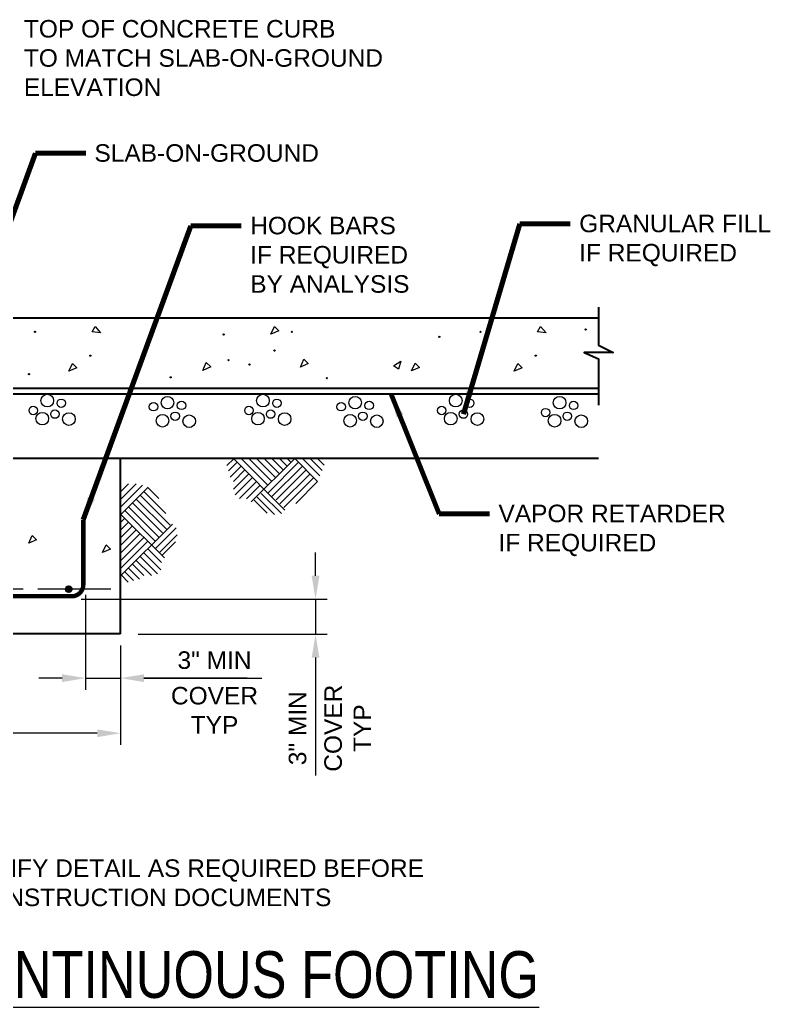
# Model space of a CAD drawing. Header units: inches. Extents: x 888 to 1034, y 1968 to 2068.
# Drawn here: x 969.4 to 1033.7, y 1968.1 to 2052.6 of the extents above; entities that cross this region are included whole.
import ezdxf

# ---------------------------------------------------------------- set-up
doc = ezdxf.new("R2010")
doc.units = ezdxf.units.IN
doc.header["$LTSCALE"] = 5
doc.header["$MEASUREMENT"] = 0
doc.linetypes.add('CENTER', pattern=[2, 1.25, -0.25, 0.25, -0.25])
doc.linetypes.add('HIDDEN', pattern=[0.375, 0.25, -0.125])
for name, color, linetype, lineweight in [('S-ANNO-DIMS', 1, 'Continuous', 20), ('S-ANNO-TEXT', 7, 'Continuous', 20), ('S-DELT-PATT', 7, 'Continuous', 15), ('S-DETL', 3, 'Continuous', 30), ('S-GRID', 9, 'CENTER', 20)]:
    doc.layers.add(name, color=color, linetype=linetype, lineweight=lineweight)
doc.styles.add('Romans', font='arial.ttf')
doc.dimstyles.get("Standard").update_dxf_attribs({"dimtxt": 0.18, "dimasz": 0.18, "dimexe": 0.18, "dimexo": 0.0625, "dimgap": 0.09, "dimtad": 0, "dimtih": 1, "dimtoh": 1, "dimdec": 4, "dimzin": 0, "dimdsep": 46, "dimtxsty": 'Standard', "dimcen": 0.09, "dimadec": 0, "dimazin": 0, "dimtfac": 1, "dimtdec": 4, "dimtofl": 0, "dimtmove": 0, "dimatfit": 3, "dimfxl": 1, "dimtolj": 1, "dimtzin": 0, "dimarcsym": 0})

# ---------------------------------------------------------------- blocks, each defined once
blk = doc.blocks.new('*D1')
at = {"layer": 'Defpoints', "color": 0, "transparency": 16777216}
for p in [(930.076, 2000.046), (978.076, 2000.046), (930.076, 1991.527)]:
    blk.add_point(p, dxfattribs=at)
at = {"layer": 'S-ANNO-DIMS', "transparency": 16777216}
for p, q in [((930.076, 1999.046), (930.076, 1990.527)), ((978.076, 1999.046), (978.076, 1990.527)), ((976.076, 1991.527), (932.076, 1991.527))]:
    blk.add_line(p, q, dxfattribs=at)
for points in [[(932.076, 1991.861), (932.076, 1991.194), (930.076, 1991.527)], [(976.076, 1991.861), (976.076, 1991.194), (978.076, 1991.527)]]:
    blk.add_solid(points, dxfattribs=at)
at = {"layer": 'S-ANNO-DIMS', "transparency": 16777216, "insert": (954.076, 1993.027), "char_height": 1.5, "attachment_point": 5, "style": 'Romans'}
blk.add_mtext('\\A1;B', dxfattribs=at)
blk = doc.blocks.new('*D4')
at = {"layer": 'Defpoints', "color": 0, "transparency": 16777216}
for p in [(973.701, 2003.005), (978.576, 1999.996), (994.758, 1999.996)]:
    blk.add_point(p, dxfattribs=at)
at = {"layer": 'S-ANNO-DIMS', "transparency": 16777216}
for p, q in [((994.758, 2005.005), (994.758, 2007.005)), ((974.701, 2003.005), (995.758, 2003.005)), ((994.758, 2003.005), (994.758, 1999.996)), ((979.576, 1999.996), (995.758, 1999.996)), ((994.758, 1997.996), (994.758, 1987.924))]:
    blk.add_line(p, q, dxfattribs=at)
for points in [[(994.425, 2005.005), (995.092, 2005.005), (994.758, 2003.005)], [(994.425, 1997.996), (995.092, 1997.996), (994.758, 1999.996)]]:
    blk.add_solid(points, dxfattribs=at)
at = {"layer": 'S-ANNO-DIMS', "transparency": 16777216, "insert": (993.226, 1991.96), "char_height": 1.5, "attachment_point": 5, "rotation": 90, "style": 'Romans'}
blk.add_mtext('\\A1;3" MIN', dxfattribs=at)
blk = doc.blocks.new('*D5')
at = {"layer": 'Defpoints', "color": 0, "transparency": 16777216}
for p in [(975.076, 2004.38), (978.076, 2000.046), (975.076, 1996.243)]:
    blk.add_point(p, dxfattribs=at)
at = {"layer": 'S-ANNO-DIMS', "transparency": 16777216}
for p, q in [((975.076, 2003.38), (975.076, 1995.243)), ((978.076, 1999.046), (978.076, 1995.243)), ((973.076, 1996.243), (971.076, 1996.243)), ((975.076, 1996.243), (978.076, 1996.243)), ((980.076, 1996.243), (990.149, 1996.243))]:
    blk.add_line(p, q, dxfattribs=at)
for points in [[(973.076, 1996.576), (973.076, 1995.909), (975.076, 1996.243)], [(980.076, 1996.576), (980.076, 1995.909), (978.076, 1996.243)]]:
    blk.add_solid(points, dxfattribs=at)
at = {"layer": 'S-ANNO-DIMS', "transparency": 16777216, "insert": (986.113, 1997.776), "char_height": 1.5, "attachment_point": 5, "style": 'Romans'}
blk.add_mtext('\\A1;3" MIN', dxfattribs=at)

msp = doc.modelspace()

# ---------------------------------------------------------------- hatches: boundary and pattern name
at = {"layer": 'S-DETL', "linetype": 'Continuous'}
h = msp.add_hatch(color=256, dxfattribs=at)
h.dxf.hatch_style = 1
h.paths.add_polyline_path([(973.6388574, 2004.1160833), (973.6388574, 2003.6160833, -0.4142135624), (973.3888574, 2003.8660833, -0.4142135624)])
h.paths.add_polyline_path([(973.6388574, 2004.1160833, -0.4142135624), (973.8888574, 2003.8660833, -0.4142135624), (973.6388574, 2003.6160833)])

# ---------------------------------------------------------------- linework, layer by layer
at = {"layer": 'S-ANNO-DIMS'}
for p, q in [((994.7583149, 1997.9964451), (994.7583149, 1989.1755038)), ((988.8972986, 1996.2428173), (980.0763573, 1996.2428173))]:
    msp.add_line(p, q, dxfattribs=at)
at = {"layer": 'S-DELT-PATT'}
for p, q in [((987.7615443, 2015.0139043), (987.1772322, 2014.429584)), ((992.1428813, 2010.6325673), (987.7294253, 2015.0460233)), ((990.6791309, 2012.7518078), (988.3849154, 2015.0460233)), ((991.0068759, 2013.0795529), (989.0404055, 2015.0460233)), ((992.9733463, 2015.0460233), (989.2556275, 2011.3283045)), ((991.334621, 2013.407298), (989.6958957, 2015.0460233)), ((991.662366, 2013.735043), (990.3513858, 2015.0460233)), ((991.9901111, 2014.0627881), (991.0068759, 2015.0460233)), ((992.3178562, 2014.3905332), (991.662366, 2015.0460233)), ((992.6456012, 2014.7182782), (992.3178562, 2015.0460233)), ((994.9398167, 2013.0795529), (992.9733463, 2015.0460233)), ((995.1276398, 2013.5472199), (993.6288364, 2015.0460233)), ((995.315463, 2014.0148869), (994.2843266, 2015.0460233)), ((995.5032861, 2014.4825538), (994.9398167, 2015.0460233)), ((988.0571703, 2014.7182782), (987.3194244, 2013.9805241)), ((988.3849154, 2014.3905332), (987.442591, 2013.4482006)), ((988.7126605, 2014.0627881), (987.7294253, 2013.0795529)), ((993.3010914, 2014.7182782), (990.691495, 2012.1086819)), ((993.6288364, 2014.3905332), (991.0021892, 2011.7638859)), ((993.9565815, 2014.0627881), (991.3981298, 2011.5043282)), ((989.0404055, 2013.735043), (987.7294253, 2012.4240628)), ((989.3681506, 2013.407298), (987.8802863, 2011.9194337)), ((994.2843266, 2013.735043), (991.7088239, 2011.1595404)), ((994.6120716, 2013.407298), (992.0536199, 2010.8488381)), ((979.4206657, 2012.8805103), (978.1096855, 2011.56953)), ((978.7651756, 2012.8805103), (978.1096855, 2012.2250202)), ((979.9655419, 2012.7698963), (978.1096855, 2010.9140399)), ((980.4296699, 2012.5785342), (978.1096855, 2010.2585498)), ((980.4039009, 2012.5527652), (981.3427922, 2011.613874)), ((989.6958957, 2013.0795529), (988.2421333, 2011.6257823)), ((990.0236407, 2012.7518078), (988.8596951, 2011.587854)), ((994.9398167, 2013.0795529), (993.0632877, 2011.2030158)), ((979.4206657, 2011.56953), (981.9961684, 2008.9940274)), ((979.7484108, 2011.8972751), (982.3068707, 2009.3388234)), ((980.0761559, 2012.2250202), (981.952693, 2010.3484912)), ((991.2346505, 2010.2357745), (989.751473, 2011.718952)), ((991.831335, 2010.3210128), (990.0924344, 2012.0599134)), ((978.7651756, 2010.9140399), (981.3918229, 2008.2873927)), ((979.0929207, 2011.241785), (981.6513806, 2008.6833333)), ((990.6209233, 2010.3721575), (989.5128009, 2011.4802799)), ((978.1096855, 2010.2585498), (981.8274042, 2006.540831)), ((978.4374305, 2009.9308047), (978.1096855, 2009.6030597)), ((978.4374305, 2010.5862949), (981.0470269, 2007.9766985)), ((978.7651756, 2009.6030597), (978.1096855, 2008.9475695)), ((982.5231415, 2009.4280848), (978.1096855, 2005.0146288)), ((979.0929207, 2009.2753146), (978.1096855, 2008.2920794)), ((982.8346959, 2009.1165385), (981.0957953, 2007.3776379)), ((979.4206657, 2008.9475695), (978.1096855, 2007.6365893)), ((979.7484108, 2008.6198245), (978.1096855, 2006.9810992)), ((980.0761559, 2008.2920794), (978.1096855, 2006.325609)), ((982.9199342, 2008.519854), (981.4367567, 2007.0366765)), ((980.4039009, 2007.9643343), (978.1096855, 2005.6701189)), ((980.4039009, 2007.3088442), (981.5678547, 2006.1448986)), ((982.7835513, 2007.9061268), (981.6754289, 2006.7980044)), ((979.7484108, 2006.6533541), (981.2362751, 2005.1654898)), ((980.0761559, 2006.9810992), (981.5299264, 2005.5273368)), ((978.7651756, 2005.6701189), (979.7075082, 2004.7277945)), ((979.0929207, 2005.997864), (980.0761559, 2005.0146288)), ((979.4206657, 2006.325609), (980.731646, 2005.0146288)), ((978.1418045, 2005.0467478), (978.7261248, 2004.4624357)), ((978.4374305, 2005.3423738), (979.1751847, 2004.6046279))]:
    msp.add_line(p, q, dxfattribs=at)
at = {"layer": 'S-DELT-PATT', "flags": 128}
for points in [[(970.8101054, 2025.8808256, -1), (970.7064254, 2025.8808256, -1)], [(992.7821067, 2025.8873517, -1), (992.6784267, 2025.8873517, -1)], [(1008.9234021, 2025.8808256, -1), (1008.8197221, 2025.8808256, -1)], [(1017.9168012, 2026.0808463, -1), (1017.8131212, 2026.0808463, -1)], [(986.9446332, 2025.6547546, -1), (986.8409532, 2025.6547546, -1)], [(1005.3967218, 2025.457944, -1), (1005.2930418, 2025.457944, -1)], [(991.2958838, 2024.2770763, -1), (991.1922038, 2024.2770763, -1)], [(975.5382639, 2023.8476686, -1), (975.4345839, 2023.8476686, -1)], [(987.3564788, 2023.4540432, -1), (987.2527988, 2023.4540432, -1)], [(1013.6515606, 2023.8476686, -1), (1013.5478806, 2023.8476686, -1)], [(989.1546423, 2023.0789327, -1), (989.0509623, 2023.0789327, -1)], [(970.2916988, 2022.2552843, -1), (970.1880188, 2022.2552843, -1)], [(982.4143196, 2021.9869051, -1), (982.3106396, 2021.9869051, -1)], [(995.7819061, 2021.9153364, -1), (995.6782261, 2021.9153364, -1)], [(1008.4049955, 2022.2552843, -1), (1008.3013155, 2022.2552843, -1)]]:
    msp.add_lwpolyline(points, format="xyb", close=True, dxfattribs=at)
for points in [[(975.8980306, 2026.3496485), (976.364363, 2025.784045), (975.6442492, 2025.884155)], [(991.6180707, 2025.9646691), (990.9438077, 2025.6770187), (991.243178, 2026.3395618)], [(1014.0113273, 2026.3496485), (1014.4776597, 2025.784045), (1013.7575459, 2025.884155)], [(994.1358193, 2023.1608941), (993.4615564, 2022.8732438), (993.7609266, 2023.5357868)], [(1001.4312288, 2022.9817605), (1002.0452983, 2023.3821253), (1001.8655255, 2022.6776626)], [(974.3279684, 2022.8043912), (973.6537054, 2022.5167408), (973.9530756, 2023.1792839)], [(985.7844202, 2022.8746218), (985.1101572, 2022.5869714), (985.4095275, 2023.2495145)], [(1003.6532099, 2022.8369302), (1002.9789469, 2022.5492799), (1003.2783172, 2023.2118229)], [(1012.441265, 2022.8043912), (1011.7670021, 2022.5167408), (1012.0663723, 2023.1792839)], [(970.889764, 2008.0775047), (970.215501, 2007.7898544), (970.5148712, 2008.4523975)], [(977.2078986, 2007.2908469), (976.5336356, 2007.0031966), (976.8330058, 2007.6657396)]]:
    msp.add_lwpolyline(points, close=True, dxfattribs=at)
at = {"layer": 'S-DELT-PATT'}
for centre, radius in [((971.8022667, 2020.0004253), 0.5399784), ((973.0012813, 2019.7683096), 0.3599856), ((982.0898911, 2019.8205219), 0.5399784), ((990.2587017, 2020.0004253), 0.5399784), ((991.4577162, 2019.7683096), 0.3599856), ((998.1472362, 2019.8205219), 0.5399784), ((1006.7501949, 2020.0004253), 0.5399784), ((1007.9492094, 2019.7683096), 0.3599856), ((1015.6405947, 2019.8205219), 0.5399784), ((970.6032522, 2019.1522517), 0.3599856), ((972.4596154, 2018.8400342), 0.3599856), ((980.8908766, 2019.4723483), 0.3599856), ((983.2889056, 2019.5884062), 0.3599856), ((989.0596871, 2019.1522517), 0.3599856), ((990.9160504, 2018.8400342), 0.3599856), ((996.9482217, 2019.4723483), 0.3599856), ((999.3462507, 2019.5884062), 0.3599856), ((1005.5511803, 2019.1522517), 0.3599856), ((1007.4075436, 2018.8400342), 0.3599856), ((1014.4415802, 2018.9723483), 0.3599856), ((1016.8396092, 2019.5884062), 0.3599856), ((971.3766587, 2018.4532372), 0.5399784), ((973.6588175, 2018.4146137), 0.5399784), ((981.6642831, 2018.2733338), 0.5399784), ((982.7472398, 2018.6601308), 0.3599856), ((983.9464418, 2018.2347103), 0.5399784), ((989.8330937, 2018.4532372), 0.5399784), ((992.1152524, 2018.4146137), 0.5399784), ((997.7216282, 2018.2733338), 0.5399784), ((998.8045849, 2018.6601308), 0.3599856), ((1000.0037869, 2018.2347103), 0.5399784), ((1006.3245869, 2018.4532372), 0.5399784), ((1008.6067456, 2018.4146137), 0.5399784), ((1015.2149867, 2018.2733338), 0.5399784), ((1016.2979434, 2018.6601308), 0.3599856), ((1017.4971454, 2018.2347103), 0.5399784)]:
    msp.add_circle(centre, radius, dxfattribs=at)
at = {"layer": 'S-DETL'}
for p, q in [((1018.9763341, 2015.0460233), (889.1763806, 2015.0460233)), ((978.0763574, 2000.0460233), (978.0763574, 2015.0460233))]:
    msp.add_line(p, q, dxfattribs=at)
for points in [[(1018.9763341, 2027.9963411), (1018.9763341, 2024.7502527), (1020.2207039, 2024.1280678), (1017.7319643, 2024.1280678), (1018.9763341, 2023.5812059), (1018.9763341, 2019.5950092)], [(1018.9399492, 2027.0460233), (958.0763574, 2027.0460233)], [(1018.9763341, 2021.0460233), (958.0763574, 2021.0460233)], [(1018.9763341, 2020.5460233), (958.0763574, 2020.5460233)], [(978.0763574, 2000.0460233), (930.0763574, 2000.0460233)]]:
    msp.add_lwpolyline(points, dxfattribs=at)
at = {"layer": 'S-DETL', "linetype": 'HIDDEN', "const_width": 0.375, "flags": 128}
msp.add_lwpolyline([(974.8888574, 2009.7825976), (974.8888574, 2004.2488545, -0.4142135624), (973.8888574, 2003.2488545), (972.7596434, 2003.2488545)], format="xyb", dxfattribs=at)
at = {"layer": 'S-DETL', "linetype": 'Continuous', "const_width": 0.375}
msp.add_lwpolyline([(935.3930713, 2003.2488545), (973.3242504, 2003.2488545)], dxfattribs=at)
at = {"layer": 'S-DETL', "linetype": 'Continuous'}
msp.add_circle((973.6388574, 2003.8660833), 0.25, dxfattribs=at)
at = {"layer": 'S-GRID'}
msp.add_line((977.2413512, 2003.8660833), (931.3901645, 2003.8660833), dxfattribs=at)

# ---------------------------------------------------------------- texts
at = {"layer": 'S-ANNO-DIMS', "insert": (986.1126806, 1995.4928173), "char_height": 1.49999999, "attachment_point": 2, "style": 'Romans'}
msp.add_mtext('COVER\\PTYP', dxfattribs=at)
at = {"layer": 'S-ANNO-DIMS', "insert": (995.5083149, 1991.9601218), "char_height": 1.49999999, "attachment_point": 2, "rotation": 90, "style": 'Romans'}
msp.add_mtext('COVER\\PTYP', dxfattribs=at)
at = {"layer": 'S-ANNO-TEXT', "attachment_point": 1, "style": 'Romans'}
for s, insert, char_height in [('TOP OF CONCRETE CURB\\PTO MATCH SLAB-ON-GROUND \\PELEVATION', (969.800243, 2052.5709208), 1.499999989), ('SLAB-ON-GROUND', (975.8395335, 2041.9389291), 1.499999989), ('HOOK BARS \\PIF REQUIRED\\PBY ANALYSIS', (989.1696834, 2035.7301979), 1.499999989), ('GRANULAR FILL \\PIF REQUIRED', (1017.3178646, 2035.9080548), 1.499999989), ('VAPOR RETARDER\\PIF REQUIRED', (1010.4107445, 2011.0915418), 1.499999989), ('NOTE TO DESIGN PROFESSIONAL: \\PCOMPLETE THE ATTACHED CHECKLIST AND MODIFY DETAIL AS REQUIRED BEFORE \\PINCORPORATING THIS DETAIL INTO PROJECT CONSTRUCTION DOCUMENTS', (917.653246, 1983.2319052), 1.499999989), ('{\\W0.8;\\LCMU BEARING WALL ON CONTINUOUS FOOTING}', (908.0898421, 1972.8765163), 4)]:
    msp.add_mtext(s, dxfattribs=dict(at, insert=insert, char_height=char_height))

# ---------------------------------------------------------------- dimensions: what is measured, and where the dimension line sits
at = {"layer": 'S-ANNO-DIMS'}
for base, p1, p2, angle, text, picture, middle in [((994.7583149, 1999.9964451), (973.7013573, 2003.0052281), (978.5763574, 1999.9964451), 270, '3" MIN', '*D4', (994.7583149, 1991.9601218)), ((975.0763574, 1996.2428173), (978.0763574, 2000.0460233), (975.0763574, 2004.3802281), 180, '3" MIN', '*D5', (986.1126806, 1996.2428173)), ((930.0763574, 1991.5274637), (978.0763574, 2000.0460233), (930.0763574, 2000.0460233), 180, 'B', '*D1', (954.0763574, 1991.5274637))]:
    dim = msp.add_linear_dim(base=base, p1=p1, p2=p2, angle=angle, text=text, dimstyle='Standard', override={"dimscale": 16, "dimtxt": 0.09375, "dimasz": 0.125, "dimexe": 0.0625, "dimgap": 0.0625, "dimtih": 0, "dimtoh": 0, "dimdec": 5, "dimlfac": 1, "dimrnd": 0.03125, "dimzin": 7, "dimlunit": 4, "dimtxsty": 'Romans', "dimcen": 0.125, "dimclrd": 256, "dimclre": 256, "dimclrt": 256, "dimadec": 4, "dimtdec": 5, "dimtofl": 1, "dimtvp": 1, "dimfrac": 2, "dimtzin": 3, "dimlwd": 65535, "dimlwe": 65535}, dxfattribs=at)
    dim.commit()
    dim.dimension.update_dxf_attribs({"geometry": picture, "text_midpoint": middle, "dimtype": 128})

# ---------------------------------------------------------------- leaders
at = {"layer": 'S-ANNO-TEXT'}
for points in [[(965.6266449, 2027.0460233), (970.787418, 2041.1628377), (975.0895335, 2041.1628377)], [(974.8888574, 2009.7825976), (984.090965, 2034.9541065), (988.3930804, 2034.9541065)], [(1007.4075436, 2018.8400342), (1012.2391462, 2035.1319634), (1016.5412616, 2035.1319634)], [(1001.2344764, 2020.5460233), (1005.3320261, 2010.3154504), (1009.6341415, 2010.3154504)]]:
    msp.add_leader(points, dimstyle='Standard', override={"dimscale": 16, "dimtxt": 0.09375, "dimasz": 0.125, "dimexe": 0.0625, "dimgap": 0.0625, "dimtad": 0, "dimtih": 0, "dimtoh": 0, "dimdec": 5, "dimlfac": 16, "dimrnd": 0.03125, "dimzin": 7, "dimlunit": 4, "dimtxsty": 'Romans', "dimcen": 0.125, "dimclrd": 256, "dimclre": 256, "dimclrt": 256, "dimadec": 4, "dimtdec": 5, "dimtofl": 1, "dimtvp": 1, "dimfrac": 2, "dimtzin": 3, "dimlwd": 65535, "dimlwe": 65535}, dxfattribs=at)

doc.saveas('drawing.dxf')
